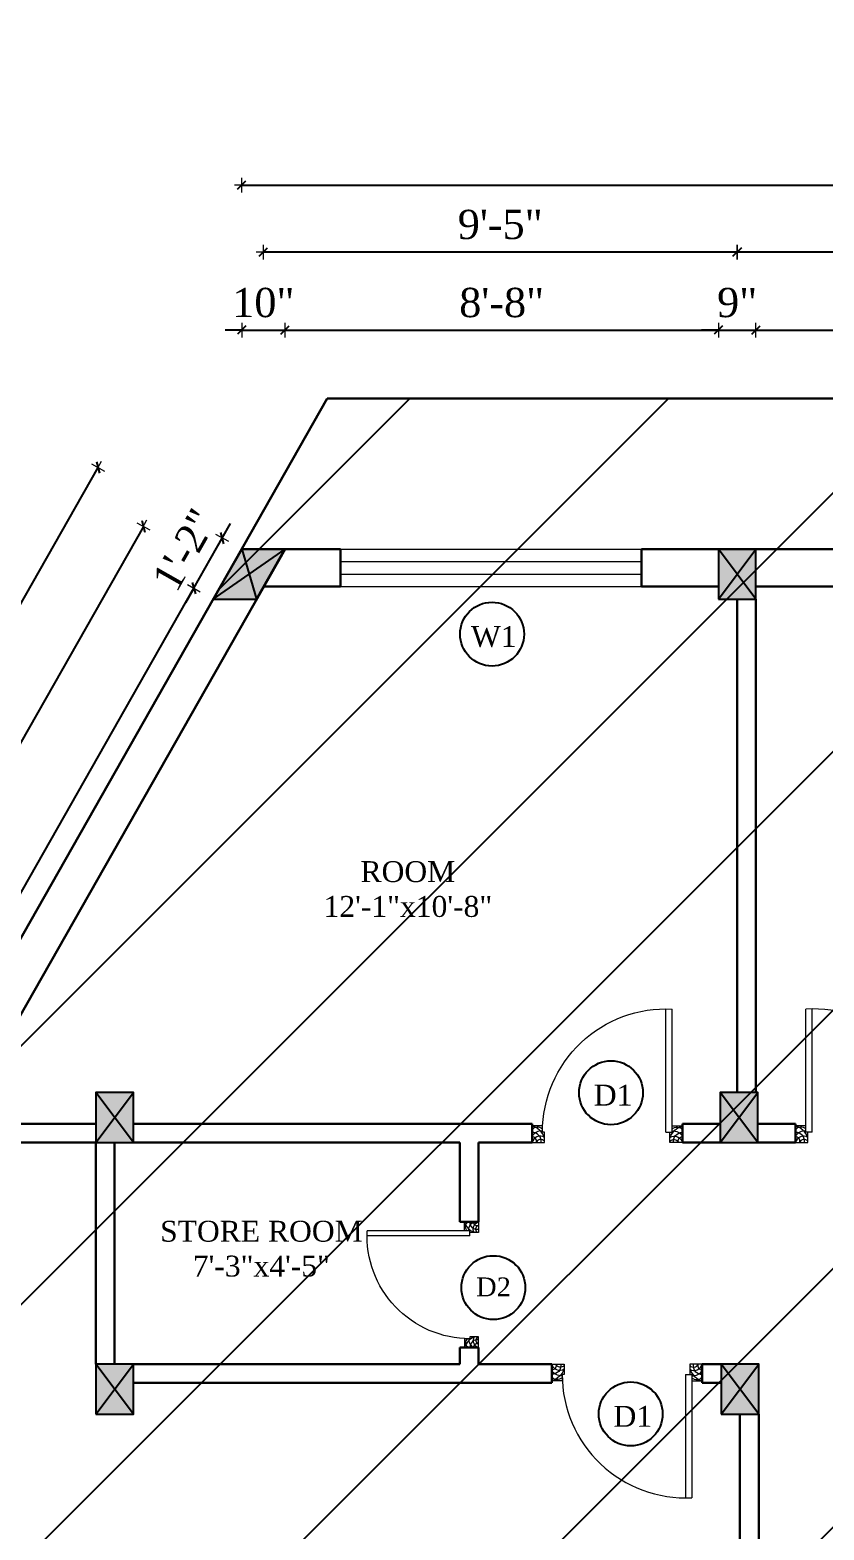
# Model space of a CAD drawing. Header units: inches. Extents: x 6873 to 34015, y -4010 to 8204.
# Drawn here: x 15819 to 16008.9, y 568.2 to 927.1 of the extents above; entities that cross this region are included whole.
import ezdxf

# ---------------------------------------------------------------- set-up
doc = ezdxf.new("R2010")
doc.units = ezdxf.units.IN
doc.header["$LTSCALE"] = 5
doc.header["$MEASUREMENT"] = 0
for name, color, linetype, lineweight in [('A-WALL', 7, 'Continuous', 9), ('Dimension', 7, 'Continuous', 18), ('DOOR', 62, 'Continuous', 0), ('Dw', 2, 'Continuous', 18)]:
    doc.layers.add(name, color=color, linetype=linetype, lineweight=lineweight)
doc.layers.add('dim line', color=7, linetype='Continuous', lineweight=15, true_color=0xfab2b2)
doc.layers.add('TEXT', color=6, linetype='Continuous')
doc.layers.add('WALL', color=7, linetype='Continuous')
doc.styles.add('ordinary', font='times.ttf')
doc.dimstyles.new('Copy of 96', dxfattribs={"dimtxt": 7, "dimasz": 4, "dimexe": 0.5, "dimexo": 0.5, "dimgap": 3, "dimtad": 1, "dimdec": 1, "dimzin": 11, "dimdsep": 46, "dimlunit": 4, "dimtxsty": 'ordinary', "dimblk": 'OBLIQUE', "dimcen": 0.09, "dimse1": 1, "dimse2": 1, "dimclrt": 6, "dimazin": 0, "dimtfac": 1, "dimtdec": 1, "dimtix": 1, "dimtmove": 2, "dimatfit": 3, "dimldrblk": 'leader', "dimfxl": 0.5, "dimfxlon": 1, "dimtolj": 1, "dimtzin": 0, "dimarcsym": 0})

# ---------------------------------------------------------------- blocks, each defined once
blk = doc.blocks.new('c2a')
at = {"color": 1, "ltscale": 5}
for p, q in [((18091.63, 4625.76), (18084.82, 4613.76)), ((18101.98, 4625.76), (18091.63, 4625.76)), ((18095.17, 4613.76), (18101.98, 4625.76)), ((18084.82, 4613.76), (18095.17, 4613.76))]:
    blk.add_line(p, q, dxfattribs=at)
blk = doc.blocks.new('A$C27B36B59')
at = {"layer": 'DOOR'}
for p, q in [((0, 4), (0, 0)), ((2.5, 4), (0, 4)), ((2.5, 2.5), (2.5, 4)), ((0, 0), (3, 0)), ((3, 2.5), (2.5, 2.5)), ((3, 0), (3, 2.5))]:
    blk.add_line(p, q, dxfattribs=at)
for centre, radius, start, end in [((-1.4, -0.54), 4.75, 22.1411, 72.838), ((1.34, 2.09), 1.64, 45.138, 144.8948), ((2.21, 0.3), 2.49, 83.3149, 152.658), ((0.13, 0.37), 2.05, 349.4875, 93.6805), ((1.96, -0.47), 2.01, 58.7447, 166.495), ((-0.06, 0.32), 1.13, 343.542, 86.947), ((2.08, -0.4), 1.17, 38.2816, 160.1519)]:
    blk.add_arc(centre, radius, start, end, dxfattribs=at)
blk = doc.blocks.new('D2')
at = {"layer": 'DOOR'}
for p, q in [((74473.95, 24047.59), (74473.95, 24018.09)), ((74473.95, 24047.59), (74475.45, 24047.59)), ((74475.45, 24047.59), (74475.45, 24018.13))]:
    blk.add_line(p, q, dxfattribs=at)
blk.add_arc((74473.95, 24047.59), 29.5, 180, 272.9146, dxfattribs=at)
at = {"layer": 'DOOR', "xscale": -1, "rotation": 180}
blk.add_blockref('A$C27B36B59', (74441.95, 24050.09), dxfattribs=at)
at = {"layer": 'DOOR', "rotation": 180}
blk.add_blockref('A$C27B36B59', (74477.95, 24050.09), dxfattribs=at)
blk = doc.blocks.new('oblique')
at = {"color": 0, "lineweight": -2}
blk.add_line((0.25, 0.25), (-0.25, -0.25), dxfattribs=at)
at = {"layer": 'dim line', "lineweight": 9}
for p, q in [((-0.4375, 0), (0.4375, 0)), ((0, 0.4375), (0, -0.4375))]:
    blk.add_line(p, q, dxfattribs=at)
blk = doc.blocks.new('*D35')
at = {"layer": 'A-WALL', "color": 0, "lineweight": -2, "ltscale": 50, "transparency": 16777216}
blk.add_line((15754.29, 610.55), (15858.2, 793.55), dxfattribs=at)
at = {"layer": 'Defpoints', "color": 0, "ltscale": 50, "transparency": 16777216}
for p in [(15858.2, 793.55), (15862.84, 790.92), (15758.93, 607.92)]:
    blk.add_point(p, dxfattribs=at)
at = {"layer": 'A-WALL', "color": 0, "lineweight": -2, "ltscale": 50, "transparency": 16777216, "xscale": 4, "yscale": 4, "zscale": 4}
for p, rotation in [((15858.2, 793.55), 60.41148549433036), ((15754.29, 610.55), 240.4114854943304)]:
    blk.add_blockref('oblique', p, dxfattribs=dict(at, rotation=rotation))
at = {"layer": 'A-WALL', "color": 6, "ltscale": 50, "transparency": 16777216, "insert": (15800.53, 705.3), "char_height": 7, "attachment_point": 5, "rotation": 60.4115, "style": 'ordinary'}
blk.add_mtext('\\A1;17\'-6"', dxfattribs=at)
blk = doc.blocks.new('_OBLIQUE')
at = {"color": 0, "linetype": 'ByBlock'}
blk.add_line((-0.5, -0.5), (0.5, 0.5), dxfattribs=at)
blk = doc.blocks.new('leader')
at = {"layer": 'Dimension'}
for p, q in [((0, -4.328), (0, 4.328)), ((-4.424, 0), (4.424, 0))]:
    blk.add_line(p, q, dxfattribs=at)
blk = doc.blocks.new('*D36')
at = {"layer": 'A-WALL', "color": 0, "lineweight": -2, "ltscale": 50, "transparency": 16777216}
for p, q in [((15865.01, 805.55), (15866.99, 809.03)), ((15858.2, 793.55), (15865.01, 805.55)), ((15858.2, 793.55), (15856.22, 790.08))]:
    blk.add_line(p, q, dxfattribs=at)
at = {"layer": 'Defpoints', "color": 0, "ltscale": 50, "transparency": 16777216}
for p in [(15865.01, 805.55), (15869.66, 802.92), (15862.84, 790.92)]:
    blk.add_point(p, dxfattribs=at)
at = {"layer": 'A-WALL', "color": 0, "lineweight": -2, "ltscale": 50, "transparency": 16777216, "xscale": 4, "yscale": 4, "zscale": 4}
for p, rotation in [((15865.01, 805.55), 240.4114854943304), ((15858.2, 793.55), 60.41148549433034)]:
    blk.add_blockref('oblique', p, dxfattribs=dict(at, rotation=rotation))
at = {"layer": 'A-WALL', "color": 6, "ltscale": 50, "transparency": 16777216, "insert": (15855.95, 802.76), "char_height": 7, "attachment_point": 5, "rotation": 60.4115, "style": 'ordinary'}
blk.add_mtext('\\A1;1\'-2"', dxfattribs=at)
blk = doc.blocks.new('*D37')
at = {"layer": 'A-WALL', "color": 0, "lineweight": -2, "ltscale": 50, "transparency": 16777216}
blk.add_line((15846.12, 808.35), (15735.4, 613.35), dxfattribs=at)
at = {"layer": 'Defpoints', "color": 0, "ltscale": 50, "transparency": 16777216}
for p in [(15866.25, 796.92), (15735.4, 613.35), (15755.53, 601.92)]:
    blk.add_point(p, dxfattribs=at)
at = {"layer": 'A-WALL', "color": 0, "lineweight": -2, "ltscale": 50, "transparency": 16777216, "xscale": 4, "yscale": 4, "zscale": 4}
for p, rotation in [((15846.12, 808.35), 60.41148549426839), ((15735.4, 613.35), 240.4114854942684)]:
    blk.add_blockref('oblique', p, dxfattribs=dict(at, rotation=rotation))
at = {"layer": 'A-WALL', "color": 6, "ltscale": 50, "transparency": 16777216, "insert": (15785.05, 714.09), "char_height": 7, "attachment_point": 5, "rotation": 60.4115, "style": 'ordinary'}
blk.add_mtext('\\A1;18\'-8"', dxfattribs=at)
blk = doc.blocks.new('*D39')
at = {"layer": 'A-WALL', "color": 0, "lineweight": -2, "ltscale": 50, "transparency": 16777216}
blk.add_line((15643.36, 484.43), (15835.28, 822.43), dxfattribs=at)
at = {"layer": 'Defpoints', "color": 0, "ltscale": 50, "transparency": 16777216}
for p in [(15835.28, 822.43), (15869.66, 802.92), (15677.74, 464.92)]:
    blk.add_point(p, dxfattribs=at)
at = {"layer": 'A-WALL', "color": 0, "lineweight": -2, "ltscale": 50, "transparency": 16777216, "xscale": 4, "yscale": 4, "zscale": 4}
for p, rotation in [((15835.28, 822.43), 60.41148549426839), ((15643.36, 484.43), 240.4114854942684)]:
    blk.add_blockref('oblique', p, dxfattribs=dict(at, rotation=rotation))
at = {"layer": 'A-WALL', "color": 6, "ltscale": 50, "transparency": 16777216, "insert": (15733.62, 656.67), "char_height": 7, "attachment_point": 5, "rotation": 60.4115, "style": 'ordinary'}
blk.add_mtext('\\A1;32\'-5"', dxfattribs=at)
blk = doc.blocks.new('*D40')
at = {"layer": 'A-WALL', "color": 0, "lineweight": -2, "ltscale": 50, "transparency": 16777216}
for p, q in [((15869.66, 855.29), (15865.66, 855.29)), ((15869.66, 855.29), (15880.01, 855.29)), ((15880.01, 855.29), (15884.01, 855.29))]:
    blk.add_line(p, q, dxfattribs=at)
at = {"layer": 'Defpoints', "color": 0, "ltscale": 50, "transparency": 16777216}
for p in [(15880.01, 855.29), (15869.66, 802.92), (15880.01, 802.92)]:
    blk.add_point(p, dxfattribs=at)
at = {"layer": 'A-WALL', "color": 0, "lineweight": -2, "ltscale": 50, "transparency": 16777216, "xscale": 4, "yscale": 4, "zscale": 4}
blk.add_blockref('oblique', (15869.66, 855.29), dxfattribs=at)
at = {"layer": 'A-WALL', "color": 0, "lineweight": -2, "ltscale": 50, "transparency": 16777216, "xscale": 4, "yscale": 4, "zscale": 4, "rotation": 180}
blk.add_blockref('oblique', (15880.01, 855.29), dxfattribs=at)
at = {"layer": 'A-WALL', "color": 6, "ltscale": 50, "transparency": 16777216, "insert": (15874.83, 861.85), "char_height": 7, "attachment_point": 5, "style": 'ordinary'}
blk.add_mtext('\\A1;10"', dxfattribs=at)
blk = doc.blocks.new('*D41')
at = {"layer": 'A-WALL', "color": 0, "lineweight": -2, "ltscale": 50, "transparency": 16777216}
blk.add_line((15880.01, 855.29), (15983.66, 855.29), dxfattribs=at)
at = {"layer": 'Defpoints', "color": 0, "ltscale": 50, "transparency": 16777216}
for p in [(15983.66, 855.29), (15880.01, 802.92), (15983.66, 802.92)]:
    blk.add_point(p, dxfattribs=at)
at = {"layer": 'A-WALL', "color": 0, "lineweight": -2, "ltscale": 50, "transparency": 16777216, "xscale": 4, "yscale": 4, "zscale": 4}
for p, rotation in [((15880.01, 855.29), 180.0000000000261), ((15983.66, 855.29), 2.605510395054913e-11)]:
    blk.add_blockref('oblique', p, dxfattribs=dict(at, rotation=rotation))
at = {"layer": 'A-WALL', "color": 6, "ltscale": 50, "transparency": 16777216, "insert": (15931.83, 861.85), "char_height": 7, "attachment_point": 5, "style": 'ordinary'}
blk.add_mtext('\\A1;8\'-8"', dxfattribs=at)
blk = doc.blocks.new('*D42')
at = {"layer": 'A-WALL', "color": 0, "lineweight": -2, "ltscale": 50, "transparency": 16777216}
for p, q in [((15983.66, 855.29), (15979.66, 855.29)), ((15983.66, 855.29), (15992.66, 855.29)), ((15992.66, 855.29), (15996.66, 855.29))]:
    blk.add_line(p, q, dxfattribs=at)
at = {"layer": 'Defpoints', "color": 0, "ltscale": 50, "transparency": 16777216}
for p in [(15992.66, 855.29), (15983.66, 802.92), (15992.66, 802.92)]:
    blk.add_point(p, dxfattribs=at)
at = {"layer": 'A-WALL', "color": 0, "lineweight": -2, "ltscale": 50, "transparency": 16777216, "xscale": 4, "yscale": 4, "zscale": 4}
for p, rotation in [((15983.66, 855.29), 2.605915483400167e-11), ((15992.66, 855.29), 180.0000000000261)]:
    blk.add_blockref('oblique', p, dxfattribs=dict(at, rotation=rotation))
at = {"layer": 'A-WALL', "color": 6, "ltscale": 50, "transparency": 16777216, "insert": (15988.16, 861.86), "char_height": 7, "attachment_point": 5, "style": 'ordinary'}
blk.add_mtext('\\A1;9"', dxfattribs=at)
blk = doc.blocks.new('*D43')
at = {"layer": 'A-WALL', "color": 0, "lineweight": -2, "ltscale": 50, "transparency": 16777216}
blk.add_line((15992.66, 855.29), (16147.66, 855.29), dxfattribs=at)
at = {"layer": 'Defpoints', "color": 0, "ltscale": 50, "transparency": 16777216}
for p in [(16147.66, 855.29), (15992.66, 802.92), (16147.66, 802.92)]:
    blk.add_point(p, dxfattribs=at)
at = {"layer": 'A-WALL', "color": 0, "lineweight": -2, "ltscale": 50, "transparency": 16777216, "xscale": 4, "yscale": 4, "zscale": 4}
for p, rotation in [((15992.66, 855.29), 180.0000000000261), ((16147.66, 855.29), 2.605510395054913e-11)]:
    blk.add_blockref('oblique', p, dxfattribs=dict(at, rotation=rotation))
at = {"layer": 'A-WALL', "color": 6, "ltscale": 50, "transparency": 16777216, "insert": (16070.16, 861.79), "char_height": 7, "attachment_point": 5, "style": 'ordinary'}
blk.add_mtext('\\A1;12\'-11"', dxfattribs=at)
blk = doc.blocks.new('*D48')
at = {"layer": 'A-WALL', "color": 0, "lineweight": -2, "ltscale": 50, "transparency": 16777216}
blk.add_line((16152.16, 873.96), (15988.16, 873.96), dxfattribs=at)
at = {"layer": 'Defpoints', "color": 0, "ltscale": 50, "transparency": 16777216}
for p in [(15988.16, 873.96), (15988.16, 802.92), (16152.16, 802.92)]:
    blk.add_point(p, dxfattribs=at)
at = {"layer": 'A-WALL', "color": 0, "lineweight": -2, "ltscale": 50, "transparency": 16777216, "xscale": 4, "yscale": 4, "zscale": 4, "rotation": 180}
blk.add_blockref('oblique', (15988.16, 873.96), dxfattribs=at)
at = {"layer": 'A-WALL', "color": 0, "lineweight": -2, "ltscale": 50, "transparency": 16777216, "xscale": 4, "yscale": 4, "zscale": 4}
blk.add_blockref('oblique', (16152.16, 873.96), dxfattribs=at)
at = {"layer": 'A-WALL', "color": 6, "ltscale": 50, "transparency": 16777216, "insert": (16070.16, 880.53), "char_height": 7, "attachment_point": 5, "style": 'ordinary'}
blk.add_mtext('\\A1;13\'-8"', dxfattribs=at)
blk = doc.blocks.new('*D49')
at = {"layer": 'A-WALL', "color": 0, "lineweight": -2, "ltscale": 50, "transparency": 16777216}
blk.add_line((15988.16, 873.96), (15874.83, 873.96), dxfattribs=at)
at = {"layer": 'Defpoints', "color": 0, "ltscale": 50, "transparency": 16777216}
for p in [(15874.83, 873.96), (15874.83, 802.92), (15988.16, 802.92)]:
    blk.add_point(p, dxfattribs=at)
at = {"layer": 'A-WALL', "color": 0, "lineweight": -2, "ltscale": 50, "transparency": 16777216, "xscale": 4, "yscale": 4, "zscale": 4, "rotation": 180}
blk.add_blockref('oblique', (15874.83, 873.96), dxfattribs=at)
at = {"layer": 'A-WALL', "color": 0, "lineweight": -2, "ltscale": 50, "transparency": 16777216, "xscale": 4, "yscale": 4, "zscale": 4}
blk.add_blockref('oblique', (15988.16, 873.96), dxfattribs=at)
at = {"layer": 'A-WALL', "color": 6, "ltscale": 50, "transparency": 16777216, "insert": (15931.49, 880.54), "char_height": 7, "attachment_point": 5, "style": 'ordinary'}
blk.add_mtext('\\A1;9\'-5"', dxfattribs=at)
blk = doc.blocks.new('*D50')
at = {"layer": 'A-WALL', "color": 0, "lineweight": -2, "ltscale": 50, "transparency": 16777216}
blk.add_line((15869.66, 889.98), (16248.66, 889.98), dxfattribs=at)
at = {"layer": 'Defpoints', "color": 0, "ltscale": 50, "transparency": 16777216}
for p in [(16248.66, 889.98), (15869.66, 802.92), (16248.66, 802.92)]:
    blk.add_point(p, dxfattribs=at)
at = {"layer": 'A-WALL', "color": 0, "lineweight": -2, "ltscale": 50, "transparency": 16777216, "xscale": 4, "yscale": 4, "zscale": 4, "rotation": 180}
blk.add_blockref('oblique', (15869.66, 889.98), dxfattribs=at)
at = {"layer": 'A-WALL', "color": 0, "lineweight": -2, "ltscale": 50, "transparency": 16777216, "xscale": 4, "yscale": 4, "zscale": 4}
blk.add_blockref('oblique', (16248.66, 889.98), dxfattribs=at)
at = {"layer": 'A-WALL', "color": 6, "ltscale": 50, "transparency": 16777216, "insert": (16059.16, 896.55), "char_height": 7, "attachment_point": 5, "style": 'ordinary'}
blk.add_mtext('\\A1;31\'-7"', dxfattribs=at)

msp = doc.modelspace()

# ---------------------------------------------------------------- hatches: boundary and pattern name
at = {"layer": 'A-WALL', "ltscale": 5}
h = msp.add_hatch(dxfattribs=at)
h.set_pattern_fill('ANSI31', color=256)
h.set_pattern_definition([(45, (9223.24439, 3742.41962), (-0.0883883476, 0.0883883476), [])])
h.paths.add_polyline_path([(15657.3, 428.92), (15890.1, 838.92), (16248.55, 838.92), (16250.15, 560.92), (16298.74, 560.92), (16298.74, 470.92), (16250.74, 470.92), (16250.96, 428.92)], flags=16)
h.paths.add_polyline_path([(15657.3, 428.92), (15890.1, 838.92), (16248.55, 838.92), (16250.15, 560.92), (16298.74, 560.92), (16298.74, 470.92), (16250.74, 470.92), (16250.96, 428.92)])
at = {"layer": 'WALL', "linetype": 'ByBlock', "ltscale": 5, "true_color": 0xf8991e}
h = msp.add_hatch(dxfattribs=at)
h.set_pattern_fill('ANSI31', color=30, scale=350)
h.set_pattern_definition([(45, (9223.244, 3742.42), (-30.93592, 30.93592), [])])
h.paths.add_polyline_path([(15657.3, 428.92), (15890.1, 838.92), (16248.55, 838.92), (16250.15, 560.92), (16298.74, 560.92), (16298.74, 470.92), (16250.74, 470.92), (16250.96, 428.92)])
h = msp.add_hatch(color=30, dxfattribs=at)
h.dxf.hatch_style = 1
h.paths.add_polyline_path([(15871.43, 796.92), (15873.19, 790.92), (15880.01, 802.92)])
h.paths.add_polyline_path([(15871.43, 796.92), (15880.01, 802.92), (15869.66, 802.92)])
h.paths.add_polyline_path([(15869.66, 802.92), (15862.84, 790.92), (15871.43, 796.92)])
h.paths.add_polyline_path([(15871.43, 796.92), (15862.84, 790.92), (15873.19, 790.92)])
h = msp.add_hatch(color=30, dxfattribs=at)
h.dxf.hatch_style = 1
h.paths.add_polyline_path([(15988.16, 796.92), (15983.66, 790.92), (15992.66, 790.92)])
h.paths.add_polyline_path([(15992.66, 790.92), (15992.66, 802.92), (15988.16, 796.92)])
h.paths.add_polyline_path([(15988.16, 796.92), (15992.66, 802.92), (15983.66, 802.92)])
h.paths.add_polyline_path([(15983.66, 802.92), (15983.66, 790.92), (15988.16, 796.92)])
h = msp.add_hatch(color=30, dxfattribs=at)
h.dxf.hatch_style = 1
h.paths.add_polyline_path([(15839.24, 666.92), (15834.74, 660.92), (15843.74, 660.92)])
h.paths.add_polyline_path([(15843.74, 660.92), (15843.74, 672.92), (15839.24, 666.92)])
h.paths.add_polyline_path([(15839.24, 666.92), (15843.74, 672.92), (15834.74, 672.92)])
h.paths.add_polyline_path([(15834.74, 672.92), (15834.74, 660.92), (15839.24, 666.92)])
h = msp.add_hatch(color=30, dxfattribs=at)
h.dxf.hatch_style = 1
h.paths.add_polyline_path([(15988.59, 666.92), (15984.09, 660.92), (15993.09, 660.92)])
h.paths.add_polyline_path([(15993.09, 660.92), (15993.09, 672.92), (15988.59, 666.92)])
h.paths.add_polyline_path([(15988.59, 666.92), (15993.09, 672.92), (15984.09, 672.92)])
h.paths.add_polyline_path([(15984.09, 672.92), (15984.09, 660.92), (15988.59, 666.92)])
h = msp.add_hatch(color=30, dxfattribs=at)
h.dxf.hatch_style = 1
h.paths.add_polyline_path([(15839.24, 601.92), (15834.74, 595.92), (15843.74, 595.92)])
h.paths.add_polyline_path([(15843.74, 595.92), (15843.74, 607.92), (15839.24, 601.92)])
h.paths.add_polyline_path([(15839.24, 601.92), (15843.74, 607.92), (15834.74, 607.92)])
h.paths.add_polyline_path([(15834.74, 607.92), (15834.74, 595.92), (15839.24, 601.92)])
h = msp.add_hatch(color=30, dxfattribs=at)
h.dxf.hatch_style = 1
h.paths.add_polyline_path([(15988.8, 601.92), (15984.3, 595.92), (15993.3, 595.92)])
h.paths.add_polyline_path([(15993.3, 595.92), (15993.3, 607.92), (15988.8, 601.92)])
h.paths.add_polyline_path([(15988.8, 601.92), (15993.3, 607.92), (15984.3, 607.92)])
h.paths.add_polyline_path([(15984.3, 607.92), (15984.3, 595.92), (15988.8, 601.92)])

# ---------------------------------------------------------------- linework, layer by layer
at = {"color": 1, "ltscale": 5}
for p, q in [((15862.84, 790.92), (15880.01, 802.92)), ((15869.66, 802.92), (15873.19, 790.92)), ((15983.66, 790.92), (15992.66, 802.92)), ((15992.66, 790.92), (15983.66, 802.92)), ((15834.74, 660.92), (15843.74, 672.92)), ((15843.74, 660.92), (15834.74, 672.92)), ((15984.09, 660.92), (15993.09, 672.92)), ((15993.09, 660.92), (15984.09, 672.92)), ((15834.74, 595.92), (15843.74, 607.92)), ((15843.74, 595.92), (15834.74, 607.92)), ((15984.3, 595.92), (15993.3, 607.92)), ((15993.3, 595.92), (15984.3, 607.92))]:
    msp.add_line(p, q, dxfattribs=at)
at = {"layer": 'A-WALL', "lineweight": 30}
for p, q in [((15657.3, 428.92), (15890.1, 838.92)), ((16187.55, 838.92), (15890.1, 838.92)), ((15801.93, 665.42), (15880.01, 802.92)), ((15893.28, 802.92), (15869.66, 802.92)), ((15893.28, 793.92), (15893.28, 802.92)), ((16022.16, 802.92), (15965.28, 802.92)), ((15965.28, 793.92), (15965.28, 802.92)), ((15893.28, 793.92), (15874.9, 793.92)), ((15983.66, 793.92), (15965.28, 793.92)), ((16022.16, 793.92), (15992.66, 793.92)), ((15988.16, 790.92), (15988.16, 672.92)), ((15992.66, 790.92), (15992.66, 672.92)), ((15834.74, 665.42), (15801.93, 665.42)), ((15843.74, 665.42), (15939.09, 665.42)), ((15939.09, 660.92), (15939.09, 665.42)), ((15975.09, 665.42), (15984.09, 665.42)), ((15975.09, 660.92), (15975.09, 665.42)), ((15993.09, 665.42), (16002.09, 665.42)), ((16002.09, 660.92), (16002.09, 665.42)), ((15834.74, 660.92), (15799.38, 660.92)), ((15834.74, 607.92), (15834.74, 660.92)), ((15839.24, 607.92), (15839.24, 660.92)), ((15843.74, 660.92), (15921.8, 660.92)), ((15921.8, 641.92), (15921.8, 660.92)), ((15926.3, 660.92), (15939.09, 660.92)), ((15926.3, 641.92), (15926.3, 660.92)), ((15975.09, 660.92), (15984.09, 660.92)), ((15993.09, 660.92), (16002.09, 660.92)), ((15926.3, 641.92), (15921.8, 641.92)), ((15921.8, 607.92), (15921.8, 611.92)), ((15926.3, 611.92), (15921.8, 611.92)), ((15926.3, 607.92), (15926.3, 611.92)), ((15921.8, 607.92), (15843.74, 607.92)), ((15943.8, 607.92), (15926.3, 607.92)), ((15943.8, 607.92), (15943.8, 603.42)), ((15984.3, 607.92), (15979.8, 607.92)), ((15979.8, 607.92), (15979.8, 603.42)), ((15943.8, 603.42), (15843.74, 603.42)), ((15984.3, 603.42), (15979.8, 603.42)), ((15988.8, 595.92), (15988.8, 476.92)), ((15993.3, 595.92), (15993.3, 476.92))]:
    msp.add_line(p, q, dxfattribs=at)
at = {"layer": 'A-WALL', "color": 1, "ltscale": 5}
for p, q in [((15926.3, 607.92), (15926.3, 611.92)), ((15984.3, 607.92), (15979.8, 607.92))]:
    msp.add_line(p, q, dxfattribs=at)
at = {"layer": 'A-WALL', "ltscale": 5}
msp.add_circle((15105.47, 278.39), 4288.21, dxfattribs=at)
at = {"layer": 'Dw', "color": 3}
for p, q in [((15893.28, 802.92), (15965.28, 802.92)), ((15893.28, 799.92), (15965.28, 799.92)), ((15893.28, 796.92), (15965.28, 796.92)), ((15893.28, 793.92), (15965.28, 793.92))]:
    msp.add_line(p, q, dxfattribs=at)
at = {"layer": 'TEXT'}
for centre in [(15929.53, 782.57), (15957.97, 672.84), (15929.84, 626.22), (15962.69, 596)]:
    msp.add_circle(centre, 7.64, dxfattribs=at)
at = {"layer": 'WALL', "color": 2, "linetype": 'ByBlock', "ltscale": 5}
for points in [[(15862.84, 790.92), (15873.19, 790.92), (15880.01, 802.92), (15869.66, 802.92)], [(15983.66, 790.92), (15992.66, 790.92), (15992.66, 802.92), (15983.66, 802.92)], [(15834.74, 660.92), (15843.74, 660.92), (15843.74, 672.92), (15834.74, 672.92)], [(15984.09, 660.92), (15993.09, 660.92), (15993.09, 672.92), (15984.09, 672.92)], [(15834.74, 595.92), (15843.74, 595.92), (15843.74, 607.92), (15834.74, 607.92)], [(15984.3, 595.92), (15993.3, 595.92), (15993.3, 607.92), (15984.3, 607.92)]]:
    msp.add_lwpolyline(points, close=True, dxfattribs=at)

# ---------------------------------------------------------------- block references
msp.add_blockref('c2a', (-2221.98, -3822.84), dxfattribs=at)
at = {"layer": 'WALL', "color": 2, "linetype": 'ByBlock', "xscale": -1, "rotation": 180}
msp.add_blockref('D2', (-58502.86, 24711), dxfattribs=at)
at = {"layer": 'WALL', "color": 2, "linetype": 'ByBlock', "rotation": 180}
msp.add_blockref('D2', (90480.04, 24711), dxfattribs=at)
at = {"layer": 'WALL', "color": 2, "linetype": 'ByBlock', "xscale": -0.8332999999984168, "yscale": 0.8333000000002357, "zscale": 0.8333, "rotation": 270}
msp.add_blockref('D2', (-4114.64, -61420.56), dxfattribs=at)
at = {"layer": 'WALL', "color": 2, "linetype": 'ByBlock'}
msp.add_blockref('D2', (-58498.15, -23442.17), dxfattribs=at)

# ---------------------------------------------------------------- texts
at = {"layer": 'TEXT', "style": 'ordinary'}
for s, height, rotation, p in [('W1', 5, 0.0004, (15924.49, 779.5)), ('D1', 5, 359.9996, (15953.87, 669.77)), ('D2', 4.5, 0.0004, (15925.72, 624.15)), ('D1', 5, 359.9996, (15958.59, 592.93))]:
    msp.add_text(s, height=height, rotation=rotation, dxfattribs=at).set_placement(p)
at = {"layer": 'TEXT', "char_height": 5, "attachment_point": 8, "rotation": 359.9996, "style": 'ordinary'}
for s, insert in [('ROOM\\P12\'-1"x10\'-8"', (15909.4, 714.84)), ('STORE ROOM\\P7\'-3"x4\'-5"', (15874.36, 628.8))]:
    msp.add_mtext_dynamic_manual_height_columns(s, width=101.5687, gutter_width=1720.72, heights=[0], dxfattribs=dict(at, insert=insert))

# ---------------------------------------------------------------- dimensions: what is measured, and where the dimension line sits
at = {"layer": 'A-WALL', "ltscale": 50}
for base, p1, p2, picture, middle in [((16248.66, 889.98), (15869.66, 802.92), (16248.66, 802.92), '*D50', (16059.16, 896.55)), ((15874.83, 873.96), (15988.16, 802.92), (15874.83, 802.92), '*D49', (15931.49, 880.54)), ((15988.16, 873.96), (16152.16, 802.92), (15988.16, 802.92), '*D48', (16070.16, 880.53))]:
    dim = msp.add_linear_dim(base=base, p1=p1, p2=p2, dimstyle='Copy of 96', override={"dimdec": 0, "dimblk": 'oblique', "dimtdec": 0, "dimarcsym": 1}, dxfattribs=at)
    dim.commit()
    dim.dimension.update_dxf_attribs({"geometry": picture, "text_midpoint": middle})
for p1, p2, distance, picture, middle in [((15869.66, 802.92), (15880.01, 802.92), 52.37, '*D40', (15874.83, 861.85)), ((15677.74, 464.92), (15869.66, 802.92), 39.53, '*D39', (15733.62, 656.67)), ((15866.25, 796.92), (15755.53, 601.92), -23.15, '*D37', (15785.05, 714.09))]:
    dim = msp.add_aligned_dim(p1=p1, p2=p2, distance=distance, dimstyle='Copy of 96', override={"dimdec": 0, "dimblk": 'oblique', "dimtdec": 0, "dimarcsym": 1}, dxfattribs=at)
    dim.commit()
    dim.dimension.update_dxf_attribs({"geometry": picture, "text_midpoint": middle})
for base, p1, p2, angle, picture, middle in [((15983.66, 855.29), (15880.01, 802.92), (15983.66, 802.92), 180, '*D41', (15931.83, 861.85)), ((15992.66, 855.29), (15983.66, 802.92), (15992.66, 802.92), 180, '*D42', (15988.16, 861.86)), ((16147.66, 855.29), (15992.66, 802.92), (16147.66, 802.92), 180, '*D43', (16070.16, 861.79)), ((15865.01, 805.55), (15862.84, 790.92), (15869.66, 802.92), 240.4115, '*D36', (15855.95, 802.76)), ((15858.2, 793.55), (15758.93, 607.92), (15862.84, 790.92), 240.4115, '*D35', (15800.53, 705.3))]:
    dim = msp.add_linear_dim(base=base, p1=p1, p2=p2, angle=angle, dimstyle='Copy of 96', override={"dimdec": 0, "dimblk": 'oblique', "dimtdec": 0, "dimarcsym": 1}, dxfattribs=at)
    dim.commit()
    dim.dimension.update_dxf_attribs({"geometry": picture, "text_midpoint": middle})

doc.saveas('drawing.dxf')
